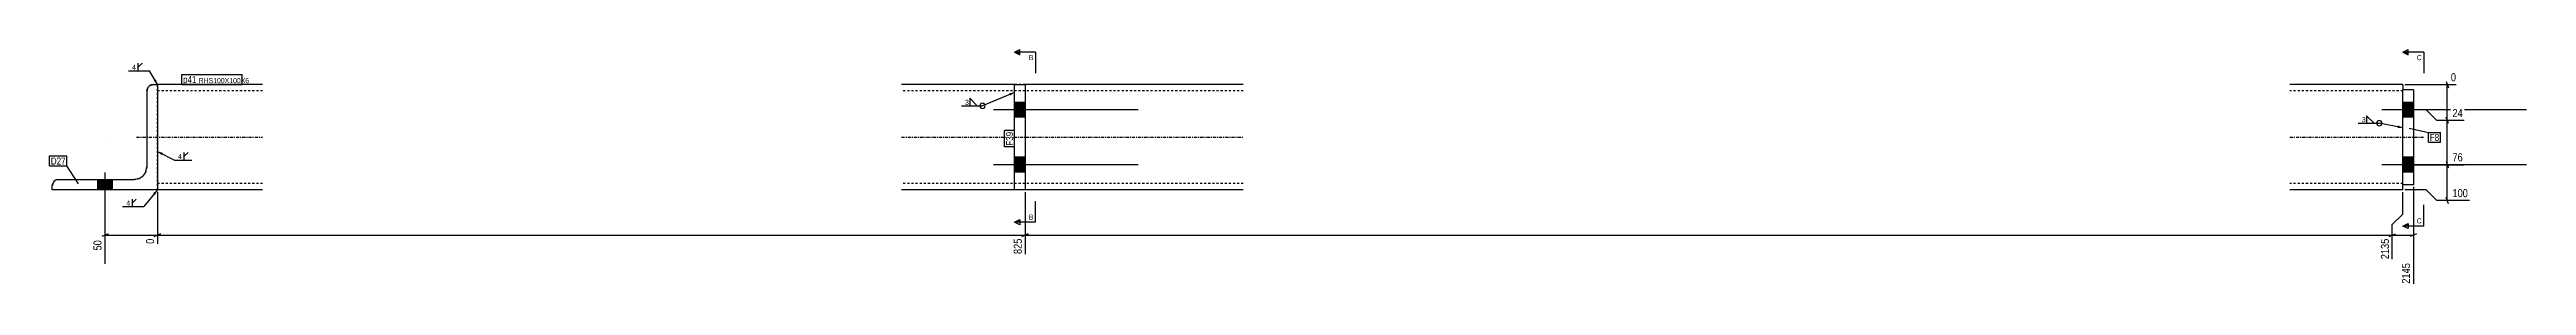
# Model space of a CAD drawing. Header units: millimetres. Extents: x 5 to 29218, y 3 to 490.
# Drawn here: x 5 to 2360, y 3 to 227 of the extents above; entities that cross this region are included whole.
import ezdxf

# ---------------------------------------------------------------- set-up
doc = ezdxf.new("R2010")
doc.units = ezdxf.units.MM
doc.linetypes.add('DXK_LINE_DOT2', pattern=[3.9198, 1.9599, -1.9599])
doc.linetypes.add('DXK_LINE_DOT3', pattern=[5.9187, 2.979, -0.9799, 0.9799, -0.9799])
for name, color, linetype in [('MÅLSÆTNING', 7, 'Continuous'), ('STÅL', 7, 'Continuous'), ('TEKST', 7, 'Continuous')]:
    doc.layers.add(name, color=color, linetype=linetype)
doc.styles.add('Arial', font='ARIAL.TTF', dxfattribs={"height": 0.2})
doc.styles.add('Arial Narrow', font='ARIALN.TTF', dxfattribs={"height": 0.2})

msp = doc.modelspace()

# ---------------------------------------------------------------- hatches: boundary and pattern name
at = {"layer": 'STÅL', "linetype": 'Continuous'}
for points in [[(932.4, 162.7), (932.4, 176.7), (922.4, 176.7), (922.4, 162.7)], [(2242.4, 176.7), (2242.4, 162.7), (2252.4, 162.7), (2252.4, 176.7)], [(932.4, 110.7), (932.4, 124.7), (922.4, 124.7), (922.4, 110.7)], [(2242.4, 124.7), (2242.4, 110.7), (2252.4, 110.7), (2252.4, 124.7)], [(64.4, 103.7), (50.4, 103.7), (50.4, 93.7), (64.4, 93.7)], [(64.4, 103.7), (50.4, 103.7), (50.4, 93.7), (64.4, 93.7)]]:
    msp.add_hatch(color=96, dxfattribs=at).paths.add_polyline_path(points)
at = {"layer": 'TEKST', "linetype": 'Continuous'}
for points in [[(106, 198.7), (107.4, 193.7), (103.9, 197.4)], [(917.3, 185.5), (922.4, 186.3), (918.3, 183.2)], [(2237.8, 154.9), (2242.4, 152.8), (2237.3, 152.5)], [(111.4, 126.8), (107.4, 130.2), (112.5, 129)], [(103.3, 90.7), (107.4, 93.7), (105.2, 89.1)]]:
    msp.add_hatch(color=3, dxfattribs=at).paths.add_polyline_path(points)

# ---------------------------------------------------------------- linework, layer by layer
at = {"layer": 'MÅLSÆTNING', "color": 7, "linetype": 'Continuous'}
for p, q in [((2244.4, 193.7), (2293, 193.7)), ((2283.5, 196.7), (2285.9, 190.7)), ((2264.7, 169.7), (2244.4, 169.7)), ((2264.7, 169.7), (2244.4, 169.7)), ((2274.7, 159.7), (2264.7, 169.7)), ((2274.7, 159.7), (2264.7, 169.7)), ((2300.8, 159.7), (2274.7, 159.7)), ((2285.9, 156.7), (2283.5, 162.7)), ((2283.5, 120.7), (2285.9, 114.7)), ((2244.4, 117.7), (2300.8, 117.7)), ((2252.4, 96.7), (2252.4, 4.8)), ((2284.7, 83.7), (2284.7, 117.7)), ((57.4, 91.7), (57.4, 34.8)), ((107.4, 91.7), (107.4, 42.6)), ((932.4, 91.7), (932.4, 32.9)), ((932.4, 91.7), (932.4, 32.9)), ((2232.4, 60.9), (2242.4, 70.9)), ((2232.4, 60.9), (2242.4, 70.9)), ((2242.4, 70.9), (2242.4, 91.7)), ((2242.4, 70.9), (2242.4, 91.7)), ((2264.7, 93.7), (2244.4, 93.7)), ((2274.7, 83.7), (2264.7, 93.7)), ((2305.7, 83.7), (2274.7, 83.7)), ((2285.9, 80.7), (2283.5, 86.7)), ((60.4, 52.1), (54.4, 49.7)), ((57.4, 50.9), (107.4, 50.9)), ((104.4, 49.7), (110.4, 52.1)), ((935.4, 52.1), (929.4, 49.7)), ((929.4, 49.7), (935.4, 52.1)), ((932.4, 50.9), (2232.4, 50.9)), ((2229.4, 49.7), (2235.4, 52.1)), ((2229.4, 49.7), (2235.4, 52.1)), ((2232.4, 28), (2232.4, 60.9)), ((2232.4, 50.9), (2252.4, 50.9)), ((2255.4, 52.1), (2249.4, 49.7))]:
    msp.add_line(p, q, dxfattribs=at)
at = {"layer": 'STÅL', "color": 2, "linetype": 'Continuous'}
for p, q in [((97.4, 187.7), (97.9, 190)), ((101.1, 193.3), (103.4, 193.7)), ((103.4, 193.7), (107.4, 193.7)), ((107.4, 193.7), (107.4, 93.7)), ((207.4, 193.7), (107.4, 193.7)), ((922.4, 193.7), (814.9, 193.7)), ((922.4, 93.7), (922.4, 193.7)), ((922.4, 193.7), (932.4, 193.7)), ((932.4, 193.7), (932.4, 93.7)), ((1139.9, 193.7), (932.4, 193.7)), ((2242.4, 193.7), (2134.9, 193.7)), ((2242.4, 192.8), (2242.4, 193.7)), ((2242.4, 192.8), (2242.4, 188.7)), ((2242.4, 98.7), (2242.4, 188.7)), ((2252.4, 188.7), (2242.4, 188.7)), ((2252.4, 188.7), (2252.4, 98.7)), ((97.4, 187.7), (97.4, 115.7)), ((7.4, 97.7), (7.9, 100)), ((7.4, 93.7), (7.4, 97.7)), ((11.1, 103.3), (13.4, 103.7)), ((13.4, 103.7), (85.4, 103.7)), ((85.4, 103.7), (90, 104.6)), ((96.5, 111.1), (97.4, 115.7)), ((2252.4, 98.7), (2242.4, 98.7)), ((2242.4, 93.7), (2242.4, 98.7)), ((107.4, 93.7), (7.4, 93.7)), ((207.4, 93.7), (107.4, 93.7)), ((922.4, 93.7), (814.9, 93.7)), ((932.4, 93.7), (922.4, 93.7)), ((1139.9, 93.7), (932.4, 93.7)), ((2242.4, 93.7), (2134.9, 93.7))]:
    msp.add_line(p, q, dxfattribs=at)
at = {"layer": 'STÅL', "color": 7, "linetype": 'DXK_LINE_DOT2'}
for p, q in [((97.9, 190), (97.4, 187.7)), ((103.4, 193.7), (101.1, 193.3)), ((107.4, 93.7), (107.4, 193.7)), ((932.4, 193.7), (922.4, 193.7)), ((2242.4, 100.2), (2242.4, 188.7)), ((207.4, 187.7), (107.4, 187.7)), ((1139.9, 187.7), (814.9, 187.7)), ((2242.4, 187.7), (2134.9, 187.7)), ((7.9, 100), (7.4, 97.7)), ((13.4, 103.7), (11.1, 103.3)), ((90, 104.6), (85.4, 103.7)), ((97.4, 115.7), (96.5, 111.1)), ((207.4, 99.7), (107.4, 99.7)), ((1139.9, 99.7), (814.9, 99.7)), ((2242.4, 99.7), (2134.9, 99.7)), ((2242.4, 99.7), (2242.4, 100.2)), ((2242.4, 98.7), (2242.4, 99.7)), ((932.4, 93.7), (922.4, 93.7))]:
    msp.add_line(p, q, dxfattribs=at)
at = {"layer": 'STÅL', "color": 96, "linetype": 'Continuous'}
for p, q in [((1039.9, 169.7), (902.4, 169.7)), ((932.4, 176.7), (922.4, 176.7)), ((2359.9, 169.7), (2222.4, 169.7)), ((2252.4, 176.7), (2242.4, 176.7)), ((932.4, 162.7), (922.4, 162.7)), ((2252.4, 162.7), (2242.4, 162.7)), ((932.4, 124.7), (922.4, 124.7)), ((2252.4, 124.7), (2242.4, 124.7)), ((50.4, 103.7), (50.4, 93.7)), ((50.4, 103.7), (50.4, 93.7)), ((57.4, 110.3), (57.4, 23.7)), ((57.4, 110.3), (57.4, 23.7)), ((64.4, 103.7), (64.4, 93.7)), ((64.4, 103.7), (64.4, 93.7)), ((1039.9, 117.7), (902.4, 117.7)), ((932.4, 110.7), (922.4, 110.7)), ((2359.9, 117.7), (2222.4, 117.7)), ((2252.4, 110.7), (2242.4, 110.7))]:
    msp.add_line(p, q, dxfattribs=at)
at = {"layer": 'STÅL', "color": 7, "linetype": 'DXK_LINE_DOT3'}
for p, q in [((57.4, 143.7), (57.4, 143.7)), ((87.4, 143.7), (207.4, 143.7)), ((814.9, 143.7), (1139.9, 143.7)), ((2134.9, 143.7), (2262.4, 143.7))]:
    msp.add_line(p, q, dxfattribs=at)
at = {"layer": 'STÅL', "color": 2, "linetype": 'Continuous'}
for centre, radius, start, end in [((103.4, 187.7), 6, 112.5, 157.5), ((13.4, 97.7), 6, 112.5, 157.5), ((85.4, 115.7), 12, 292.5, 337.5)]:
    msp.add_arc(centre, radius, start, end, dxfattribs=at)
at = {"layer": 'STÅL', "color": 7, "linetype": 'DXK_LINE_DOT2'}
for centre, radius, start, end in [((103.4, 187.7), 6, 112.5, 157.5), ((13.4, 97.7), 6, 112.5, 157.5), ((85.4, 115.7), 12, 292.5, 337.5)]:
    msp.add_arc(centre, radius, start, end, dxfattribs=at)
at = {"layer": 'TEKST', "color": 3, "linetype": 'Continuous'}
for p, q in [((107.4, 193.7), (99.9, 206.8)), ((922.4, 186.3), (891.9, 173.5)), ((2242.4, 152.8), (2220, 157.1)), ((107.4, 93.7), (94.4, 77.9))]:
    msp.add_line(p, q, dxfattribs=at)
for centre in [(891.9, 173.5), (2220, 157.1)]:
    msp.add_arc(centre, 2.5, 270, 90, dxfattribs=at)

# ---------------------------------------------------------------- wipeouts: each hides what was drawn before it
at = {"color": 0}
for points in [[(86.8, 207.4), (86.8, 213.2), (82.9, 213.2), (82.9, 207.4)], [(2206.9, 157.7), (2206.9, 163.5), (2203, 163.5), (2203, 157.7)], [(20.1, 117.8), (20.1, 124.8), (6, 124.8), (6, 117.8)], [(130.5, 122.7), (130.5, 128.5), (126.6, 128.5), (126.6, 122.7)]]:
    msp.add_wipeout(points, dxfattribs=at).dxf.layer = 'TEKST'
at = {"color": 0, "linetype": 'Continuous'}
for points in [[(940.4, 216.9), (940.4, 221.9), (936, 221.9), (936, 216.9)], [(2260.4, 216.9), (2260.4, 221.9), (2255.6, 221.9), (2255.6, 216.9)]]:
    msp.add_wipeout(points, dxfattribs=at).dxf.layer = 'TEKST'

# ---------------------------------------------------------------- next in the draw order: hatches: boundary and pattern name
at = {"layer": 'TEKST', "linetype": 'Continuous'}
for points in [[(927.4, 224.4), (927.4, 221.9), (922.4, 224.4)], [(2247.4, 224.4), (2247.4, 221.9), (2242.4, 224.4)]]:
    msp.add_hatch(color=30, dxfattribs=at).paths.add_polyline_path(points)

# ---------------------------------------------------------------- next in the draw order: linework, layer by layer
at = {"layer": 'TEKST', "color": 3, "linetype": 'Continuous'}
for p, q in [((89.2, 210.4), (89.2, 213.9)), ((89.2, 210.4), (92.8, 213.9)), ((79.8, 206.8), (99.9, 206.8)), ((89.2, 206.8), (89.2, 210.4)), ((2199.9, 157.1), (2220, 157.1)), ((2215.1, 157.1), (2207.9, 164.2)), ((2207.9, 164.2), (2207.9, 157.1)), ((2207.9, 157.1), (2215.1, 157.1)), ((107.4, 130.2), (123.5, 122.1)), ((123.5, 122.1), (140.1, 122.1)), ((132.9, 125.7), (132.9, 129.2)), ((132.9, 125.7), (136.5, 129.2)), ((132.9, 122.1), (132.9, 125.7))]:
    msp.add_line(p, q, dxfattribs=at)
at = {"layer": 'TEKST', "color": 30, "linetype": 'Continuous'}
for p, q in [((922.4, 224.4), (927.4, 226.9)), ((922.4, 224.4), (927.4, 221.9)), ((927.4, 221.9), (927.4, 226.9)), ((2242.4, 224.4), (2247.4, 226.9)), ((2242.4, 224.4), (2247.4, 221.9)), ((2247.4, 221.9), (2247.4, 226.9))]:
    msp.add_line(p, q, dxfattribs=at)
at = {"layer": 'TEKST', "color": 7, "linetype": 'Continuous'}
for p, q in [((942.4, 224.4), (922.4, 224.4)), ((942.4, 224.4), (942.4, 204.4)), ((2262.4, 224.4), (2242.4, 224.4)), ((2262.4, 224.4), (2262.4, 204.4))]:
    msp.add_line(p, q, dxfattribs=at)
at = {"layer": 'TEKST', "color": 3, "linetype": 'Continuous'}
msp.add_arc((2220, 157.1), 2.5, 90, 270, dxfattribs=at)

# ---------------------------------------------------------------- next in the draw order: texts
at = {"layer": 'TEKST', "color": 3, "style": 'Arial Narrow'}
for s, p in [('4', (83.3, 207.8)), ('3', (2203.4, 158.1)), ('4', (127, 123.1))]:
    msp.add_text(s, height=4.77, dxfattribs=at).set_placement(p)
at = {"layer": 'TEKST', "color": 3, "linetype": 'Continuous', "style": 'Arial'}
for s, p in [('B', (936, 216.9)), ('C', (2255.6, 216.9))]:
    msp.add_text(s, height=4.78, dxfattribs=at).set_placement(p)

# ---------------------------------------------------------------- next in the draw order: wipeouts: each hides what was drawn before it
at = {"color": 0, "linetype": 'Continuous'}
for points, layer in [([(2300.9, 119.3), (2300.9, 130.5), (2288, 130.5), (2288, 119.3)], 'MÅLSÆTNING'), ([(2305.8, 85.3), (2305.8, 96.5), (2288, 96.5), (2288, 85.3)], 'MÅLSÆTNING'), ([(55.8, 47.6), (44.6, 47.6), (44.6, 34.7), (55.8, 34.7)], 'MÅLSÆTNING'), ([(105.8, 49.1), (94.6, 49.1), (94.6, 41), (105.8, 41)], 'MÅLSÆTNING'), ([(2250.8, 25.9), (2239.6, 25.9), (2239.6, 3.2), (2250.8, 3.2)], 'MÅLSÆTNING'), ([(940.4, 65.6), (940.4, 70.6), (936, 70.6), (936, 65.6)], 'TEKST'), ([(2260.4, 62), (2260.4, 67), (2255.6, 67), (2255.6, 62)], 'TEKST')]:
    msp.add_wipeout(points, dxfattribs=at).dxf.layer = layer
at = {"color": 0}
for points in [[(144.5, 195.1), (144.5, 202.1), (131.7, 202.1), (131.7, 195.1)], [(878.8, 174.1), (878.8, 179.9), (874.9, 179.9), (874.9, 174.1)], [(921, 148.9), (914, 148.9), (914, 135.7), (921, 135.7)], [(20.1, 117.8), (20.1, 124.8), (6, 124.8), (6, 117.8)], [(81.3, 78.5), (81.3, 84.3), (77.4, 84.3), (77.4, 78.5)]]:
    msp.add_wipeout(points, dxfattribs=at).dxf.layer = 'TEKST'

# ---------------------------------------------------------------- next in the draw order: hatches: boundary and pattern name
at = {"layer": 'TEKST', "linetype": 'Continuous'}
msp.add_hatch(color=30, dxfattribs=at).paths.add_polyline_path([(927.4, 65.6), (927.4, 63.1), (922.4, 63.1)])

# ---------------------------------------------------------------- next in the draw order: linework, layer by layer
at = {"layer": 'MÅLSÆTNING', "color": 7, "linetype": 'Continuous'}
for p, q in [((2284.7, 117.7), (2284.7, 159.7)), ((2283.5, 120.7), (2285.9, 114.7)), ((2244.4, 117.7), (2300.8, 117.7)), ((107.4, 91.7), (107.4, 42.6)), ((110.4, 52.1), (104.4, 49.7)), ((107.4, 50.9), (932.4, 50.9)), ((2232.4, 28), (2232.4, 60.9))]:
    msp.add_line(p, q, dxfattribs=at)
at = {"layer": 'TEKST', "color": 3, "linetype": 'Continuous'}
for p, q in [((871.8, 173.5), (891.9, 173.5)), ((886.9, 173.5), (879.8, 180.7)), ((879.8, 180.7), (879.8, 173.5)), ((879.8, 173.5), (886.9, 173.5)), ((74.3, 77.9), (94.4, 77.9)), ((83.7, 81.5), (83.7, 85)), ((83.7, 81.5), (87.3, 85)), ((83.7, 77.9), (83.7, 81.5))]:
    msp.add_line(p, q, dxfattribs=at)
at = {"layer": 'TEKST', "color": 7, "linetype": 'Continuous'}
for p, q in [((4.8, 126), (21.3, 126)), ((4.8, 116.6), (4.8, 126)), ((21.3, 116.6), (21.3, 126)), ((4.8, 116.6), (21.3, 116.6)), ((32.2, 99.6), (21.3, 116.6)), ((942.4, 63.1), (942.4, 83.1)), ((2262.4, 59.5), (2262.4, 79.5)), ((942.4, 63.1), (922.4, 63.1))]:
    msp.add_line(p, q, dxfattribs=at)
at = {"layer": 'TEKST', "color": 30, "linetype": 'Continuous'}
for p, q in [((922.4, 63.1), (927.4, 65.6)), ((2247.4, 62), (2247.4, 57))]:
    msp.add_line(p, q, dxfattribs=at)
at = {"layer": 'TEKST', "color": 3, "linetype": 'Continuous'}
msp.add_arc((891.9, 173.5), 2.5, 90, 270, dxfattribs=at)

# ---------------------------------------------------------------- next in the draw order: texts
at = {"layer": 'MÅLSÆTNING', "color": 3, "linetype": 'Continuous', "style": 'Arial Narrow'}
for s, p in [('76', (2289.6, 120.9)), ('100', (2289.6, 86.9))]:
    msp.add_text(s, height=7.64, dxfattribs=at).set_placement(p)
for s, p in [('0', (104.2, 42.6)), ('50', (54.2, 36.3)), ('2145', (2249.2, 4.8))]:
    msp.add_text(s, height=7.64, rotation=90.0002, dxfattribs=at).set_placement(p)
at = {"layer": 'TEKST', "color": 3, "style": 'Arial Narrow'}
for s, height, p in [('3', 4.77, (875.3, 174.5)), ('D27', 6.68, (6, 117.8)), ('4', 4.77, (77.8, 78.9))]:
    msp.add_text(s, height=height, dxfattribs=at).set_placement(p)
at = {"layer": 'TEKST', "color": 3, "linetype": 'Continuous', "style": 'Arial'}
for s, p in [('B', (936, 65.6)), ('C', (2255.6, 62))]:
    msp.add_text(s, height=4.78, dxfattribs=at).set_placement(p)

# ---------------------------------------------------------------- next in the draw order: wipeouts: each hides what was drawn before it
at = {"color": 0}
for points in [[(144.5, 195.1), (144.5, 202.1), (131.7, 202.1), (131.7, 195.1)], [(921, 148.9), (914, 148.9), (914, 135.7), (921, 135.7)]]:
    msp.add_wipeout(points, dxfattribs=at).dxf.layer = 'TEKST'

# ---------------------------------------------------------------- next in the draw order: linework, layer by layer
at = {"layer": 'TEKST', "color": 7, "linetype": 'Continuous'}
for p, q in [((130.5, 193.9), (130.5, 203.3)), ((912.8, 134.5), (912.8, 150.1)), ((922.2, 150.1), (912.8, 150.1)), ((922.2, 134.5), (922.2, 150.1)), ((922.2, 134.5), (912.8, 134.5))]:
    msp.add_line(p, q, dxfattribs=at)

# ---------------------------------------------------------------- next in the draw order: texts
at = {"layer": 'TEKST', "color": 3, "style": 'Arial Narrow'}
msp.add_text('F39', height=6.68, rotation=90.0002, dxfattribs=at).set_placement((921, 135.7))

# ---------------------------------------------------------------- next in the draw order: wipeouts: each hides what was drawn before it
at = {"color": 0, "linetype": 'Continuous'}
for points in [[(2300.9, 161.3), (2300.9, 172.5), (2288, 172.5), (2288, 161.3)], [(930.8, 49.1), (919.6, 49.1), (919.6, 31.3), (930.8, 31.3)], [(2230.8, 49.1), (2219.6, 49.1), (2219.6, 26.4), (2230.8, 26.4)]]:
    msp.add_wipeout(points, dxfattribs=at).dxf.layer = 'MÅLSÆTNING'
at = {"color": 0}
msp.add_wipeout([(186.8, 195.1), (186.8, 200.1), (146.6, 200.1), (146.6, 195.1)], dxfattribs=at).dxf.layer = 'TEKST'

# ---------------------------------------------------------------- next in the draw order: hatches: boundary and pattern name
at = {"layer": 'TEKST', "linetype": 'Continuous'}
msp.add_hatch(color=30, dxfattribs=at).paths.add_polyline_path([(2247.4, 62), (2247.4, 59.5), (2242.4, 59.5)])

# ---------------------------------------------------------------- next in the draw order: linework, layer by layer
at = {"layer": 'MÅLSÆTNING', "color": 7, "linetype": 'Continuous'}
for p, q in [((2284.7, 159.7), (2284.7, 193.7)), ((2300.8, 159.7), (2274.7, 159.7)), ((2285.9, 156.7), (2283.5, 162.7))]:
    msp.add_line(p, q, dxfattribs=at)
at = {"layer": 'TEKST', "color": 30, "linetype": 'Continuous'}
for p, q in [((927.4, 60.6), (922.4, 63.1)), ((927.4, 65.6), (927.4, 60.6)), ((2242.4, 59.5), (2247.4, 62)), ((2247.4, 57), (2242.4, 59.5))]:
    msp.add_line(p, q, dxfattribs=at)
at = {"layer": 'TEKST', "color": 7, "linetype": 'Continuous'}
msp.add_line((2262.4, 59.5), (2242.4, 59.5), dxfattribs=at)

# ---------------------------------------------------------------- next in the draw order: texts
at = {"layer": 'MÅLSÆTNING', "color": 3, "linetype": 'Continuous', "style": 'Arial Narrow'}
msp.add_text('24', height=7.64, dxfattribs=at).set_placement((2289.6, 162.9))
for s, p in [('825', (929.2, 32.9)), ('2135', (2229.2, 28))]:
    msp.add_text(s, height=7.64, rotation=90.0002, dxfattribs=at).set_placement(p)

# ---------------------------------------------------------------- next in the draw order: wipeouts: each hides what was drawn before it
at = {"color": 0}
msp.add_wipeout([(186.8, 195.1), (186.8, 200.1), (146.6, 200.1), (146.6, 195.1)], dxfattribs=at).dxf.layer = 'TEKST'

# ---------------------------------------------------------------- next in the draw order: linework, layer by layer
at = {"layer": 'TEKST', "color": 7, "linetype": 'Continuous'}
for p, q in [((130.5, 203.3), (188, 203.3)), ((130.5, 193.9), (188, 193.9)), ((188, 193.9), (188, 203.3))]:
    msp.add_line(p, q, dxfattribs=at)

# ---------------------------------------------------------------- next in the draw order: texts
at = {"layer": 'TEKST', "color": 3, "style": 'Arial Narrow'}
for s, height, p in [('p41', 6.68, (131.7, 195.1)), ('RHS100X100X6', 4.772, (146.6, 195.1))]:
    msp.add_text(s, height=height, dxfattribs=at).set_placement(p)

# ---------------------------------------------------------------- next in the draw order: wipeouts: each hides what was drawn before it
at = {"color": 0, "linetype": 'Continuous'}
msp.add_wipeout([(2294.6, 195.3), (2294.6, 206.5), (2286.5, 206.5), (2286.5, 195.3)], dxfattribs=at).dxf.layer = 'MÅLSÆTNING'
at = {"color": 0}
msp.add_wipeout([(2277, 140.2), (2277, 147.2), (2268, 147.2), (2268, 140.2)], dxfattribs=at).dxf.layer = 'TEKST'

# ---------------------------------------------------------------- next in the draw order: texts
at = {"layer": 'MÅLSÆTNING', "color": 3, "linetype": 'Continuous', "style": 'Arial Narrow'}
msp.add_text('0', height=7.64, dxfattribs=at).set_placement((2288.1, 196.9))

# ---------------------------------------------------------------- next in the draw order: wipeouts: each hides what was drawn before it
at = {"color": 0}
msp.add_wipeout([(2277, 140.2), (2277, 147.2), (2268, 147.2), (2268, 140.2)], dxfattribs=at).dxf.layer = 'TEKST'

# ---------------------------------------------------------------- next in the draw order: linework, layer by layer
at = {"layer": 'TEKST', "color": 7, "linetype": 'Continuous'}
for p, q in [((2248.4, 152.4), (2266.8, 148.4)), ((2266.8, 148.4), (2278.2, 148.4)), ((2266.8, 139), (2266.8, 148.4)), ((2278.2, 139), (2278.2, 148.4)), ((2266.8, 139), (2278.2, 139))]:
    msp.add_line(p, q, dxfattribs=at)

# ---------------------------------------------------------------- next in the draw order: texts
at = {"layer": 'TEKST', "color": 3, "style": 'Arial Narrow'}
msp.add_text('F8', height=6.68, dxfattribs=at).set_placement((2268, 140.2))

doc.saveas('drawing.dxf')
